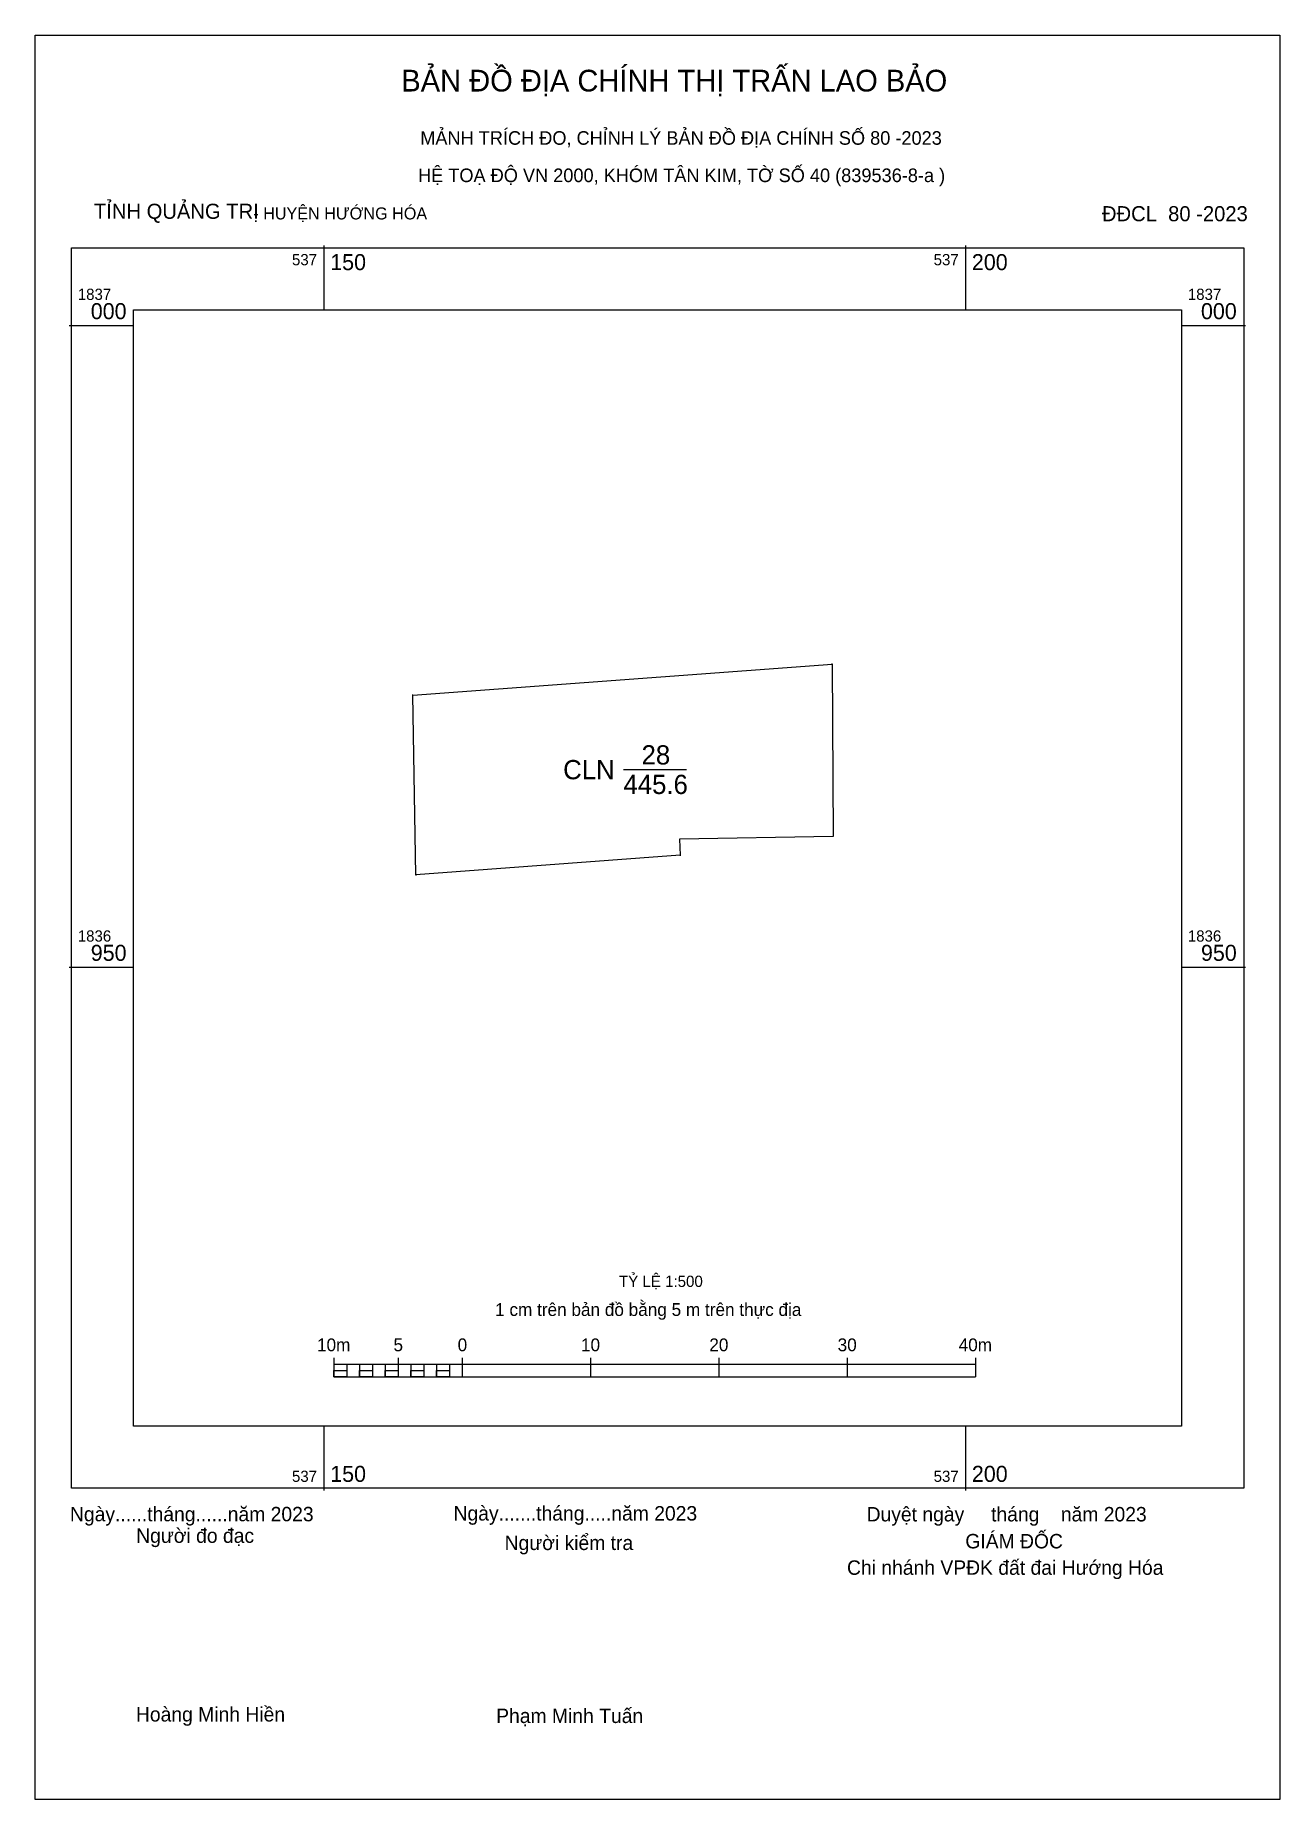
# Model space of a CAD drawing. Extents: x 537128 to 537224, y 1836885 to 1837023.
import ezdxf

# ---------------------------------------------------------------- set-up
doc = ezdxf.new("R2010")
doc.units = 0
for name, color, linetype in [('Level 1', 7, 'Continuous'), ('Level 10', 7, 'Continuous'), ('Level 13', 7, 'Continuous'), ('Level 22', 7, 'Continuous'), ('Level 27', 7, 'Continuous'), ('Level 6', 7, 'Continuous'), ('Level 62', 7, 'Continuous'), ('Level 63', 7, 'Continuous')]:
    doc.layers.add(name, color=color, linetype=linetype)

msp = doc.modelspace()

# ---------------------------------------------------------------- linework, layer by layer
at = {"layer": 'Level 1'}
msp.add_lwpolyline([(537127.52, 1837022.62), (537224.49, 1837022.62), (537224.49, 1836885.14), (537127.52, 1836885.14)], close=True, dxfattribs=at)
at = {"layer": 'Level 10'}
msp.add_lwpolyline([(537189.68, 1836960.18), (537177.72, 1836959.99), (537177.78, 1836958.73), (537157.18, 1836957.2), (537156.94, 1836971.19), (537189.62, 1836973.61)], close=True, dxfattribs=at)
at = {"layer": 'Level 22'}
msp.add_line((537173.35, 1836965.4), (537178.26, 1836965.4), dxfattribs=at)
at = {"layer": 'Level 27'}
for p, q in [((537189.62, 1836973.61), (537189.62, 1836973.66)), ((537156.94, 1836971.19), (537156.89, 1836971.19)), ((537177.78, 1836958.73), (537177.78, 1836958.68)), ((537157.18, 1836957.2), (537157.18, 1836957.15))]:
    msp.add_line(p, q, dxfattribs=at)
at = {"layer": 'Level 62'}
msp.add_lwpolyline([(537135.17, 1837001.23), (537216.83, 1837001.23), (537216.83, 1836914.24), (537135.17, 1836914.24)], close=True, dxfattribs=at)
at = {"layer": 'Level 63'}
for p, q in [((537150, 1837006.23), (537150, 1837001.23)), ((537200, 1837006.23), (537200, 1837001.23)), ((537130.17, 1837000), (537135.17, 1837000)), ((537216.83, 1837000), (537221.83, 1837000)), ((537130.17, 1836950), (537135.17, 1836950)), ((537216.83, 1836950), (537221.83, 1836950)), ((537150.79, 1836919.58), (537150.79, 1836918.08)), ((537150.79, 1836919.08), (537200.79, 1836919.08)), ((537151.79, 1836919.08), (537151.79, 1836918.08)), ((537152.79, 1836919.08), (537152.79, 1836918.08)), ((537153.79, 1836919.08), (537153.79, 1836918.08)), ((537154.79, 1836919.08), (537154.79, 1836918.08)), ((537155.79, 1836919.58), (537155.79, 1836918.08)), ((537155.79, 1836919.08), (537155.79, 1836918.08)), ((537156.79, 1836919.08), (537156.79, 1836918.08)), ((537157.79, 1836919.08), (537157.79, 1836918.08)), ((537158.79, 1836919.08), (537158.79, 1836918.08)), ((537159.79, 1836919.08), (537159.79, 1836918.08)), ((537160.79, 1836919.58), (537160.79, 1836918.08)), ((537160.79, 1836919.08), (537160.79, 1836918.08)), ((537170.79, 1836919.58), (537170.79, 1836918.08)), ((537180.79, 1836919.58), (537180.79, 1836918.08)), ((537190.79, 1836919.58), (537190.79, 1836918.08)), ((537200.79, 1836919.58), (537200.79, 1836918.08)), ((537150.79, 1836918.08), (537200.79, 1836918.08)), ((537150, 1836914.24), (537150, 1836909.24)), ((537200, 1836914.24), (537200, 1836909.24))]:
    msp.add_line(p, q, dxfattribs=at)
for points in [[(537130.33, 1837006.07), (537221.68, 1837006.07), (537221.68, 1836909.4), (537130.33, 1836909.4)], [(537150.79, 1836918.58), (537151.79, 1836918.58), (537151.79, 1836918.08), (537150.79, 1836918.08)], [(537150.79, 1836918.58), (537151.79, 1836918.58), (537151.79, 1836918.08), (537150.79, 1836918.08)], [(537152.79, 1836918.58), (537153.79, 1836918.58), (537153.79, 1836918.08), (537152.79, 1836918.08)], [(537154.79, 1836918.58), (537155.79, 1836918.58), (537155.79, 1836918.08), (537154.79, 1836918.08)], [(537156.79, 1836918.58), (537157.79, 1836918.58), (537157.79, 1836918.08), (537156.79, 1836918.08)], [(537158.79, 1836918.58), (537159.79, 1836918.58), (537159.79, 1836918.08), (537158.79, 1836918.08)]]:
    msp.add_lwpolyline(points, close=True, dxfattribs=at)

# ---------------------------------------------------------------- texts
at = {"layer": 'Level 1'}
for s, height, p in [('BẢN ĐỒ ĐỊA CHÍNH THỊ TRẤN LAO BẢO', 1.694, (537156.04, 1837018.24)), (' MẢNH TRÍCH ĐO, CHỈNH LÝ BẢN ĐỒ ĐỊA CHÍNH SỐ 80 -2023', 1.058, (537157.12, 1837014.09)), ('TỈNH QUẢNG TRỊ', 1.176, (537132.09, 1837008.32)), (' - HUYỆN HƯỚNG HÓA', 0.9405, (537144.16, 1837008.27)), (' ĐĐCL  80 -2023', 1.176, (537210.2, 1837008.13)), ('Ngày......tháng......năm 2023', 1.125, (537130.22, 1836906.83)), ('Ngày.......tháng.....năm 2023', 1.125, (537160.11, 1836906.89)), ('  Duyệt ngày     tháng    năm 2023', 1.125, (537191.46, 1836906.82)), ('Người đo đạc', 1.125, (537135.38, 1836905.15)), ('Người kiểm tra', 1.125, (537164.09, 1836904.59)), ('GIÁM ĐỐC', 1.125, (537199.99, 1836904.72)), ('Chi nhánh VPĐK đất đai Hướng Hóa', 1.125, (537190.77, 1836902.66)), ('Hoàng Minh Hiền', 1.125, (537135.36, 1836891.23)), ('Phạm Minh Tuấn', 1.125, (537163.43, 1836891.11))]:
    msp.add_text(s, height=height, dxfattribs=at).set_placement(p)
at = {"layer": 'Level 13'}
for s, p in [('28', (537174.76, 1836965.8)), ('CLN', (537168.65, 1836964.65)), ('445.6', (537173.35, 1836963.5))]:
    msp.add_text(s, height=1.5, dxfattribs=at).set_placement(p)
at = {"layer": 'Level 6'}
for s, height, p in [(' HỆ TOẠ ĐỘ VN 2000, KHÓM TÂN KIM, TỜ SỐ 40 (839536-8-a )', 1.058, (537156.95, 1837011.18)), ('TỶ LỆ 1:500', 0.879, (537173, 1836925.09))]:
    msp.add_text(s, height=height, dxfattribs=at).set_placement(p)
at = {"layer": 'Level 63'}
for s, height, p in [('537', 0.875, (537147.52, 1837004.7)), ('150', 1.25, (537150.5, 1837004.32)), ('537', 0.875, (537197.52, 1837004.7)), ('200', 1.25, (537200.5, 1837004.32)), ('1837', 0.875, (537130.83, 1837002)), ('1837', 0.875, (537217.33, 1837002)), ('000', 1.25, (537131.84, 1837000.5)), ('000', 1.25, (537218.35, 1837000.5)), ('1836', 0.875, (537130.83, 1836952)), ('1836', 0.875, (537217.33, 1836952)), ('950', 1.25, (537131.84, 1836950.5)), ('950', 1.25, (537218.35, 1836950.5)), ('1 cm trên bản đồ bằng 5 m trên thực địa', 1, (537163.35, 1836922.83)), ('10m', 1, (537149.47, 1836920.08)), ('5', 1, (537155.43, 1836920.08)), ('0', 1, (537160.43, 1836920.08)), ('10', 1, (537170.04, 1836920.08)), ('20', 1, (537180.04, 1836920.08)), ('30', 1, (537190.04, 1836920.08)), ('40m', 1, (537199.47, 1836920.08)), ('537', 0.875, (537147.52, 1836909.9)), ('150', 1.25, (537150.5, 1836909.9)), ('537', 0.875, (537197.52, 1836909.9)), ('200', 1.25, (537200.5, 1836909.9))]:
    msp.add_text(s, height=height, dxfattribs=at).set_placement(p)

doc.saveas('drawing.dxf')
